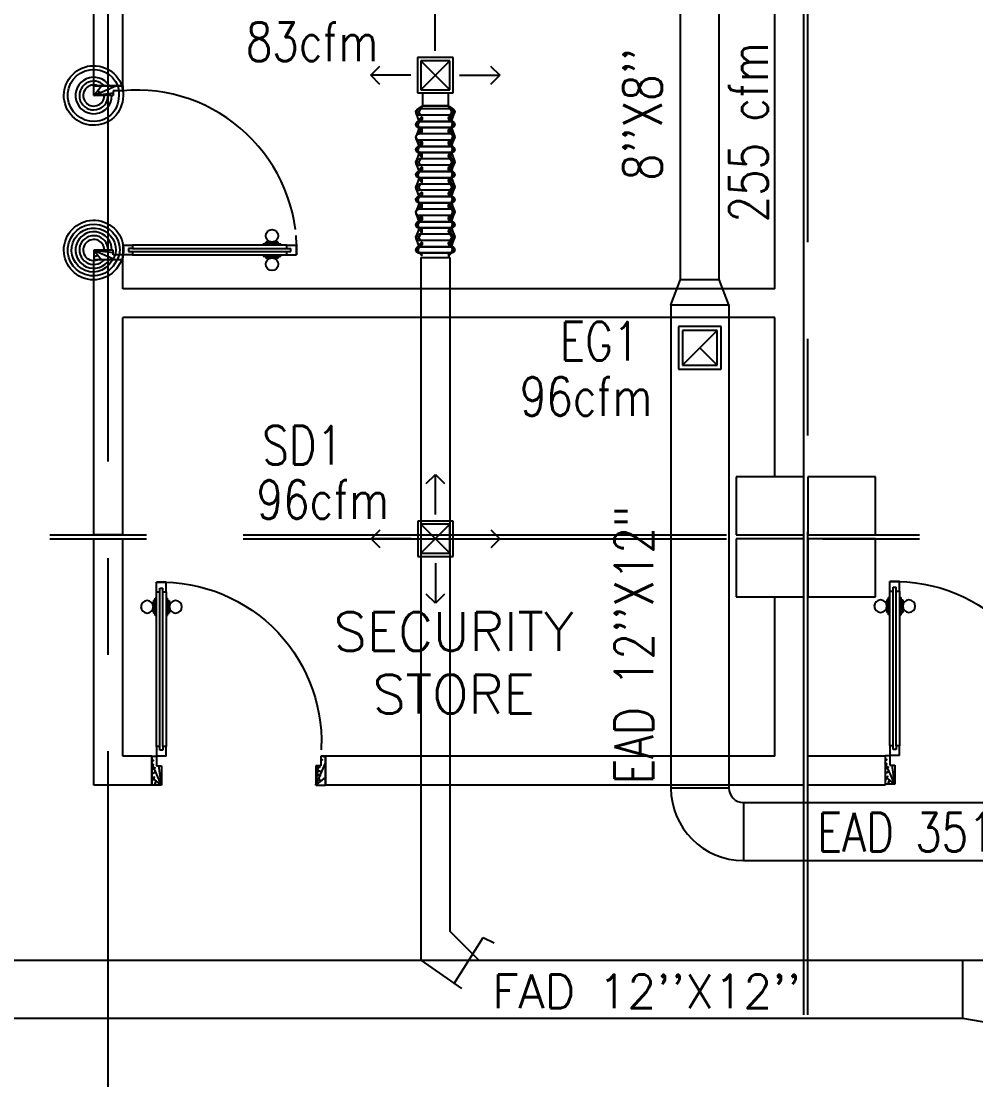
# Model space of a CAD drawing. Extents: x 417866230.2 to 417866327.8, y 43498045.5 to 43498135.4.
# Drawn here: x 417866270.15 to 417866275.09, y 43498087.9 to 43498093.38 of the extents above; entities that cross this region are included whole.
import ezdxf
from ezdxf.enums import TextEntityAlignment as Align

# ---------------------------------------------------------------- set-up
doc = ezdxf.new("R2010")
doc.units = 0
doc.header["$MEASUREMENT"] = 0
doc.linetypes.add('CENTERX2', pattern=[4, 2.5, -0.5, 0.5, -0.5])
doc.linetypes.add('HIDDEN', pattern=[0.375, 0.25, -0.125])
for name, color, linetype in [('AXES', 11, 'CENTERX2'), ('COL', 9, 'CONTINUOUS'), ('DOOR', 9, 'CONTINUOUS'), ('DUCT', 6, 'CONTINUOUS'), ('EXDUCT', 10, 'CONTINUOUS'), ('HAT', 12, 'CONTINUOUS'), ('M-AC-FLEX', 3, 'CONTINUOUS'), ('M-EGU.', 2, 'CONTINUOUS'), ('RM-NAME', 9, 'CONTINUOUS'), ('SCD', 2, 'CONTINUOUS'), ('WALL', 4, 'CONTINUOUS')]:
    doc.layers.add(name, color=color, linetype=linetype)
doc.styles.add('ROMANS', font='ROMANS.shx', dxfattribs={"width": 0.6})
pattern_1 = [(45, (0, 0), (-26.5165042945, 26.5165042945), [])]

# ---------------------------------------------------------------- blocks, each defined once
blk = doc.blocks.new('DOOR90')
at = {"layer": 'DOOR', "color": 7, "linetype": 'ByBlock'}
for p, q in [((-150, 0), (0, 0)), ((-150, 0), (-150, -25)), ((0, -50), (-113.7, 0)), ((0, -50), (-40.1, 0)), ((0, -50), (0, 0)), ((-1000, -25), (-1050, -25)), ((-1050, -75), (-1050, -25)), ((-1050, -25), (-1050, -75)), ((-1000, -42), (-1020, -42)), ((-1020, -42), (-1020, -58)), ((-1000, -25), (-1000, -42)), ((-877.6, -17.8), (-967.6, -17.8)), ((-967.6, -25), (-967.6, -17.8)), ((-955, -8.8), (-890.2, -8.8)), ((-955, -17.8), (-955, -8.8)), ((-955, -17.8), (-890.2, -17.8)), ((-890.2, -17.8), (-890.2, -8.8)), ((-877.6, -25), (-877.6, -17.8)), ((-200, -25), (-150, -25)), ((-200, -42), (-200, -25)), ((-180, -42), (-200, -42)), ((-180, -58), (-180, -42)), ((-150, -25), (-100, -25)), ((-150, -75), (-150, -25)), ((-100, -25), (-100, -50)), ((0, -50), (-100, -36.6)), ((-100, -50), (0, -50)), ((-1000, -75), (-1050, -75)), ((-1000, -58), (-1020, -58)), ((-1000, -58), (-1000, -75)), ((-967.6, -75), (-967.6, -82.2)), ((-877.6, -82.2), (-967.6, -82.2)), ((-955, -82.2), (-890.2, -82.2)), ((-955, -82.2), (-955, -91.2)), ((-955, -91.2), (-890.2, -91.2)), ((-890.2, -82.2), (-890.2, -91.2)), ((-877.6, -75), (-877.6, -82.2)), ((-200, -58), (-180, -58)), ((-200, -75), (-200, -58)), ((-150, -75), (-200, -75)), ((-150, -875), (-100, -875)), ((-150, -900), (-150, -875)), ((0, -850), (-113.7, -900)), ((-100, -875), (-100, -850)), ((0, -850), (-100, -863.4)), ((-100, -850), (0, -850)), ((0, -850), (-40.1, -900)), ((0, -850), (0, -900)), ((-150, -900), (0, -900)), ((0, -900), (-150, -900))]:
    blk.add_line(p, q, dxfattribs=at)
at = {"layer": 'DOOR', "linetype": 'ByBlock'}
for p, q in [((-200, -25), (-1000, -25)), ((-200, -42), (-1000, -42)), ((-200, -58), (-1000, -58)), ((-1000, -75), (-200, -75))]:
    blk.add_line(p, q, dxfattribs=at)
at = {"layer": 'DOOR', "color": 7, "linetype": 'ByBlock'}
for centre in [(-922.6, 23.5), (-922.6, -123.5)]:
    blk.add_circle(centre, 32.4, dxfattribs=at)
for centre, radius, start, end in [((0, -50), 154.4, 161.1053, 166.2858), ((0, -50), 94.4, 148.0182, 180), ((0, -50), 134.4, 158.1598, 169.28), ((0, -50), 114.4, 154.0838, 167.3774), ((0, -50), 74.4, 137.7764, 180), ((0, -50), 54.4, 113.2074, 180), ((0, -50), 34.4, 90, 180), ((0, -50), 14.4, 90, 180), ((0, -850), 134.4, 190.72, 201.8402), ((0, -850), 94.4, 180, 211.9818), ((0, -850), 74.4, 180, 222.2236), ((0, -850), 54.4, 180, 246.7926), ((0, -850), 34.4, 180, 270), ((0, -850), 14.4, 180, 270), ((0, -850), 154.4, 193.7142, 198.8947)]:
    blk.add_arc(centre, radius, start, end, dxfattribs=at)
at = {"layer": 'DOOR', "linetype": 'HIDDEN', "ltscale": 0.5}
blk.add_arc((-222.2, -50), 828.2, 178.2701, 275.003, dxfattribs=at)
blk = doc.blocks.new('RM1')
at = {"layer": 'RM-NAME', "style": 'ROMANS'}
for tag, p in [('ROOMNAME1', (0, 323.8)), ('ROOMNAME2', (0, 0))]:
    blk.add_attdef(tag, text='', height=200, dxfattribs=at).set_placement(p, align=Align.MIDDLE)

msp = doc.modelspace()

# ---------------------------------------------------------------- hatches: boundary and pattern name
at = {"layer": 'HAT'}
h = msp.add_hatch(dxfattribs=at)
h.set_pattern_fill('ANSI31', color=256, scale=300, style=0)
h.set_pattern_definition(pattern_1)
h.paths.add_polyline_path([(417866273.8469, 43498090.7221), (417866274.1969, 43498090.7221), (417866274.1969, 43498091.0221), (417866273.8469, 43498091.0221)])
h = msp.add_hatch(dxfattribs=at)
h.set_pattern_fill('ANSI31', color=256, scale=300, style=0)
h.set_pattern_definition([(44.999998, (417865890.451613, 43498052.19108), (-0.0265165056, 0.026516504), [])])
h.paths.add_polyline_path([(417866273.8469, 43498090.7221), (417866274.1969, 43498090.7221), (417866274.1969, 43498091.0221), (417866273.8469, 43498091.0221)])
h = msp.add_hatch(dxfattribs=at)
h.set_pattern_fill('ANSI31', color=256, scale=300, style=0)
h.set_pattern_definition(pattern_1)
h.paths.add_polyline_path([(417866274.2169, 43498090.7221), (417866274.5669, 43498090.7221), (417866274.5669, 43498091.0221), (417866274.2169, 43498091.0221)])
h = msp.add_hatch(dxfattribs=at)
h.set_pattern_fill('ANSI31', color=256, scale=300, style=0)
h.set_pattern_definition([(44.999998, (417865890.821613, 43498052.19108), (-0.0265165056, 0.026516504), [])])
h.paths.add_polyline_path([(417866274.2169, 43498090.7221), (417866274.5669, 43498090.7221), (417866274.5669, 43498091.0221), (417866274.2169, 43498091.0221)])
h = msp.add_hatch(dxfattribs=at)
h.set_pattern_fill('ANSI31', color=256, scale=300, style=0)
h.set_pattern_definition([(44.999998, (417865890.451613, 43498051.87108), (-0.0265165056, 0.026516504), [])])
h.paths.add_polyline_path([(417866273.8469, 43498090.4021), (417866274.1969, 43498090.4021), (417866274.1969, 43498090.7021), (417866273.8469, 43498090.7021)])
h = msp.add_hatch(dxfattribs=at)
h.set_pattern_fill('ANSI31', color=256, scale=300, style=0)
h.set_pattern_definition(pattern_1)
h.paths.add_polyline_path([(417866274.2169, 43498090.4021), (417866274.5669, 43498090.4021), (417866274.5669, 43498090.7021), (417866274.2169, 43498090.7021)])
h = msp.add_hatch(dxfattribs=at)
h.set_pattern_fill('ANSI31', color=256, scale=300, style=0)
h.set_pattern_definition([(44.999998, (417865890.821613, 43498051.87108), (-0.0265165056, 0.026516504), [])])
h.paths.add_polyline_path([(417866274.2169, 43498090.4021), (417866274.5669, 43498090.4021), (417866274.5669, 43498090.7021), (417866274.2169, 43498090.7021)])

# ---------------------------------------------------------------- linework, layer by layer
at = {"layer": 'AXES'}
for p, q in [((417866274.1969, 43498056.2378), (417866274.1969, 43498134.3745)), ((417866274.2169, 43498056.2378), (417866274.2169, 43498134.3745)), ((417866270.5969, 43498063.1021), (417866270.5969, 43498121.9221)), ((417866231.2954, 43498090.7221), (417866300.0369, 43498090.7221)), ((417866231.2954, 43498090.7021), (417866300.0369, 43498090.7021))]:
    msp.add_line(p, q, dxfattribs=at)
at = {"layer": 'COL'}
for p, q in [((417866273.8469, 43498091.0221), (417866273.8469, 43498090.7221)), ((417866274.1969, 43498091.0221), (417866273.8469, 43498091.0221)), ((417866274.1969, 43498090.7221), (417866274.1969, 43498091.0221)), ((417866274.2169, 43498091.0221), (417866274.2169, 43498090.7221)), ((417866274.5669, 43498091.0221), (417866274.2169, 43498091.0221)), ((417866274.5669, 43498090.7221), (417866274.5669, 43498091.0221)), ((417866273.8469, 43498090.7221), (417866274.1969, 43498090.7221)), ((417866273.8469, 43498090.7021), (417866273.8469, 43498090.4021)), ((417866274.1969, 43498090.7021), (417866273.8469, 43498090.7021)), ((417866274.1969, 43498090.4021), (417866274.1969, 43498090.7021)), ((417866274.2169, 43498090.7221), (417866274.5669, 43498090.7221)), ((417866274.2169, 43498090.7021), (417866274.2169, 43498090.4021)), ((417866274.5669, 43498090.7021), (417866274.2169, 43498090.7021)), ((417866274.5669, 43498090.4021), (417866274.5669, 43498090.7021)), ((417866273.8469, 43498090.4021), (417866274.1969, 43498090.4021)), ((417866274.2169, 43498090.4021), (417866274.5669, 43498090.4021))]:
    msp.add_line(p, q, dxfattribs=at)
at = {"layer": 'DUCT'}
for p, q in [((417866272.2143, 43498092.159), (417866272.2143, 43498088.5203)), ((417866272.2143, 43498092.159), (417866272.3643, 43498092.159)), ((417866272.3643, 43498092.159), (417866272.3643, 43498088.6703)), ((417866272.5143, 43498088.5203), (417866272.3643, 43498088.6703)), ((417866272.3874, 43498088.3991), (417866272.5376, 43498088.6384)), ((417866272.5376, 43498088.6384), (417866272.5376, 43498088.6384)), ((417866272.5376, 43498088.6384), (417866272.5941, 43498088.6097)), ((417866267.078, 43498088.5203), (417866284.5263, 43498088.5203)), ((417866272.2143, 43498088.5203), (417866272.4242, 43498088.3734)), ((417866275.018, 43498088.5203), (417866275.018, 43498088.2203)), ((417866264.138, 43498088.2203), (417866275.018, 43498088.2203)), ((417866275.018, 43498088.2203), (417866275.3069, 43498088.1703))]:
    msp.add_line(p, q, dxfattribs=at)
at = {"layer": 'EXDUCT', "linetype": 'Continuous'}
for p, q in [((417866273.5587, 43498092.044), (417866273.5587, 43498097.0091)), ((417866273.7587, 43498092.044), (417866273.7587, 43498097.0091)), ((417866273.5087, 43498091.9141), (417866273.5587, 43498092.044)), ((417866273.5587, 43498092.044), (417866273.7587, 43498092.044)), ((417866273.8087, 43498091.9141), (417866273.7587, 43498092.044)), ((417866273.5087, 43498091.9141), (417866273.8087, 43498091.9141)), ((417866273.5087, 43498091.9141), (417866273.5087, 43498089.4117)), ((417866273.8087, 43498091.9141), (417866273.8087, 43498089.4117)), ((417866273.8087, 43498089.4117), (417866273.5087, 43498089.4117)), ((417866273.8837, 43498089.3367), (417866273.8837, 43498089.0367)), ((417866273.8837, 43498089.3367), (417866289.8667, 43498089.3367)), ((417866273.8837, 43498089.0367), (417866290.0167, 43498089.0367))]:
    msp.add_line(p, q, dxfattribs=at)
for radius in [0.375, 0.075]:
    msp.add_arc((417866273.8837, 43498089.4117), radius, 180, 270, dxfattribs=at)
at = {"layer": 'M-AC-FLEX', "color": 11}
for p, q in [((417866272.3736, 43498092.9283), (417866272.2056, 43498092.9283)), ((417866272.3736, 43498092.9283), (417866272.2056, 43498092.9283)), ((417866272.3574, 43498092.9437), (417866272.2218, 43498092.9437)), ((417866272.3574, 43498092.9437), (417866272.2218, 43498092.9437)), ((417866272.3736, 43498092.8957), (417866272.2056, 43498092.8957)), ((417866272.3736, 43498092.8957), (417866272.2056, 43498092.8957)), ((417866272.2053, 43498092.8631), (417866272.3734, 43498092.8631)), ((417866272.2053, 43498092.8631), (417866272.3734, 43498092.8631)), ((417866272.2053, 43498092.8311), (417866272.3734, 43498092.8311)), ((417866272.2053, 43498092.8311), (417866272.3734, 43498092.8311)), ((417866272.3736, 43498092.8631), (417866272.2056, 43498092.8631)), ((417866272.3736, 43498092.8631), (417866272.2056, 43498092.8631)), ((417866272.3736, 43498092.8311), (417866272.2056, 43498092.8311)), ((417866272.3736, 43498092.8311), (417866272.2056, 43498092.8311)), ((417866272.3736, 43498092.7985), (417866272.2056, 43498092.7985)), ((417866272.3736, 43498092.7985), (417866272.2056, 43498092.7985)), ((417866272.3736, 43498092.7985), (417866272.2056, 43498092.7985)), ((417866272.3736, 43498092.7985), (417866272.2056, 43498092.7985)), ((417866272.3736, 43498092.7659), (417866272.2056, 43498092.7659)), ((417866272.3736, 43498092.7659), (417866272.2056, 43498092.7659)), ((417866272.3736, 43498092.7659), (417866272.2056, 43498092.7659)), ((417866272.3736, 43498092.7659), (417866272.2056, 43498092.7659)), ((417866272.2053, 43498092.7333), (417866272.3734, 43498092.7333)), ((417866272.2053, 43498092.7333), (417866272.3734, 43498092.7333)), ((417866272.2053, 43498092.7013), (417866272.3734, 43498092.7013)), ((417866272.2053, 43498092.7013), (417866272.3734, 43498092.7013)), ((417866272.3736, 43498092.7333), (417866272.2056, 43498092.7333)), ((417866272.3736, 43498092.7333), (417866272.2056, 43498092.7333)), ((417866272.3736, 43498092.7013), (417866272.2056, 43498092.7013)), ((417866272.3736, 43498092.7013), (417866272.2056, 43498092.7013)), ((417866272.3736, 43498092.6687), (417866272.2056, 43498092.6687)), ((417866272.3736, 43498092.6687), (417866272.2056, 43498092.6687)), ((417866272.2053, 43498092.6035), (417866272.3734, 43498092.6035)), ((417866272.2053, 43498092.6035), (417866272.3734, 43498092.6035)), ((417866272.2053, 43498092.6035), (417866272.3734, 43498092.6035)), ((417866272.2053, 43498092.6035), (417866272.3734, 43498092.6035)), ((417866272.3736, 43498092.6361), (417866272.2056, 43498092.6361)), ((417866272.3736, 43498092.6361), (417866272.2056, 43498092.6361)), ((417866272.3736, 43498092.6035), (417866272.2056, 43498092.6035)), ((417866272.3736, 43498092.6035), (417866272.2056, 43498092.6035)), ((417866272.3736, 43498092.6035), (417866272.2056, 43498092.6035)), ((417866272.3736, 43498092.6035), (417866272.2056, 43498092.6035)), ((417866272.2053, 43498092.5715), (417866272.3734, 43498092.5715)), ((417866272.2053, 43498092.5715), (417866272.3734, 43498092.5715)), ((417866272.2053, 43498092.5715), (417866272.3734, 43498092.5715)), ((417866272.2053, 43498092.5715), (417866272.3734, 43498092.5715)), ((417866272.3736, 43498092.5715), (417866272.2056, 43498092.5715)), ((417866272.3736, 43498092.5715), (417866272.2056, 43498092.5715)), ((417866272.3736, 43498092.5715), (417866272.2056, 43498092.5715)), ((417866272.3736, 43498092.5715), (417866272.2056, 43498092.5715)), ((417866272.3736, 43498092.5389), (417866272.2056, 43498092.5389)), ((417866272.3736, 43498092.5389), (417866272.2056, 43498092.5389)), ((417866272.3736, 43498092.5063), (417866272.2056, 43498092.5063)), ((417866272.3736, 43498092.5063), (417866272.2056, 43498092.5063)), ((417866272.2053, 43498092.4737), (417866272.3734, 43498092.4737)), ((417866272.2053, 43498092.4737), (417866272.3734, 43498092.4737)), ((417866272.2053, 43498092.4417), (417866272.3734, 43498092.4417)), ((417866272.2053, 43498092.4417), (417866272.3734, 43498092.4417)), ((417866272.3736, 43498092.4737), (417866272.2056, 43498092.4737)), ((417866272.3736, 43498092.4737), (417866272.2056, 43498092.4737)), ((417866272.3736, 43498092.4417), (417866272.2056, 43498092.4417)), ((417866272.3736, 43498092.4417), (417866272.2056, 43498092.4417)), ((417866272.3736, 43498092.4091), (417866272.2056, 43498092.4091)), ((417866272.3736, 43498092.4091), (417866272.2056, 43498092.4091)), ((417866272.3736, 43498092.4091), (417866272.2056, 43498092.4091)), ((417866272.3736, 43498092.4091), (417866272.2056, 43498092.4091)), ((417866272.3736, 43498092.3765), (417866272.2056, 43498092.3765)), ((417866272.3736, 43498092.3765), (417866272.2056, 43498092.3765)), ((417866272.3736, 43498092.3765), (417866272.2056, 43498092.3765)), ((417866272.3736, 43498092.3765), (417866272.2056, 43498092.3765)), ((417866272.2053, 43498092.344), (417866272.3734, 43498092.344)), ((417866272.2053, 43498092.344), (417866272.3734, 43498092.344)), ((417866272.3736, 43498092.344), (417866272.2056, 43498092.344)), ((417866272.3736, 43498092.344), (417866272.2056, 43498092.344)), ((417866272.2053, 43498092.3119), (417866272.3734, 43498092.3119)), ((417866272.2053, 43498092.3119), (417866272.3734, 43498092.3119)), ((417866272.3736, 43498092.3119), (417866272.2056, 43498092.3119)), ((417866272.3736, 43498092.3119), (417866272.2056, 43498092.3119)), ((417866272.3736, 43498092.2794), (417866272.2056, 43498092.2794)), ((417866272.3736, 43498092.2794), (417866272.2056, 43498092.2794)), ((417866272.2053, 43498092.2142), (417866272.3734, 43498092.2142)), ((417866272.2053, 43498092.2142), (417866272.3734, 43498092.2142)), ((417866272.3736, 43498092.2468), (417866272.2056, 43498092.2468)), ((417866272.3736, 43498092.2468), (417866272.2056, 43498092.2468)), ((417866272.3736, 43498092.2142), (417866272.2056, 43498092.2142)), ((417866272.3736, 43498092.2142), (417866272.2056, 43498092.2142)), ((417866272.2053, 43498092.1822), (417866272.3734, 43498092.1822)), ((417866272.2053, 43498092.1822), (417866272.3734, 43498092.1822)), ((417866272.3736, 43498092.1822), (417866272.2056, 43498092.1822)), ((417866272.3736, 43498092.1822), (417866272.2056, 43498092.1822))]:
    msp.add_line(p, q, dxfattribs=at)
at = {"layer": 'M-AC-FLEX'}
for points in [[(417866272.2218, 43498092.9437, -0.399808), (417866272.2056, 43498092.9283, 1), (417866272.2056, 43498092.8957)], [(417866272.214, 43498092.9306, -0.136926), (417866272.2056, 43498092.9283, 1), (417866272.2056, 43498092.8957)], [(417866272.2056, 43498092.8631, 1), (417866272.2056, 43498092.8957, -1), (417866272.2056, 43498092.9283)], [(417866272.214, 43498092.8933, 0.136926), (417866272.2056, 43498092.8957, -1), (417866272.2056, 43498092.9283)], [(417866272.3736, 43498092.8631, -1), (417866272.3736, 43498092.8957, 1), (417866272.3736, 43498092.9283)], [(417866272.3736, 43498092.9283, -0.399808), (417866272.3574, 43498092.9437, -0.399808)], [(417866272.3574, 43498092.9437, 0.399808), (417866272.3736, 43498092.9283, -1), (417866272.3736, 43498092.8957)], [(417866272.3652, 43498092.9306, 0.136926), (417866272.3736, 43498092.9283, -1), (417866272.3736, 43498092.8957)], [(417866272.3652, 43498092.8933, -0.136926), (417866272.3736, 43498092.8957, 1), (417866272.3736, 43498092.9283)], [(417866272.3736, 43498092.9283, -1), (417866272.3736, 43498092.8957)], [(417866272.3736, 43498092.8957, 1), (417866272.3736, 43498092.9283)], [(417866272.3736, 43498092.8957, 1), (417866272.3736, 43498092.9283)], [(417866272.3736, 43498092.9283, -1), (417866272.3736, 43498092.8957)], [(417866272.3736, 43498092.8957, 1), (417866272.3736, 43498092.8631)], [(417866272.2056, 43498092.8631, 0.999838), (417866272.205, 43498092.8311)], [(417866272.2056, 43498092.8311, -0.999838), (417866272.205, 43498092.8631)], [(417866272.2056, 43498092.8311, -0.999838), (417866272.205, 43498092.8631)], [(417866272.2056, 43498092.8631, 0.999838), (417866272.205, 43498092.8311)], [(417866272.2056, 43498092.8311, -1), (417866272.2056, 43498092.7985, 1), (417866272.2056, 43498092.7659)], [(417866272.2202, 43498092.8219, -0.554927), (417866272.2056, 43498092.7985, 1), (417866272.2056, 43498092.7659)], [(417866272.2053, 43498092.8631, 0.008922), (417866272.2047, 43498092.8631)], [(417866272.2056, 43498092.8631, -0.00451), (417866272.2053, 43498092.8631, 0.008922), (417866272.2047, 43498092.8631)], [(417866272.2056, 43498092.8311, 0.00451), (417866272.2053, 43498092.8311, -0.008922), (417866272.2047, 43498092.8311)], [(417866272.2053, 43498092.8311, -0.008922), (417866272.2047, 43498092.8311)], [(417866272.205, 43498092.8631, -0.004461), (417866272.2053, 43498092.8631)], [(417866272.205, 43498092.8631, -0.004461), (417866272.2053, 43498092.8631)], [(417866272.205, 43498092.8311, 0.004461), (417866272.2053, 43498092.8311)], [(417866272.205, 43498092.8311, 0.004461), (417866272.2053, 43498092.8311)], [(417866272.3736, 43498092.7985, -1), (417866272.3736, 43498092.8311)], [(417866272.3736, 43498092.8311, 1), (417866272.3736, 43498092.7985, -1), (417866272.3736, 43498092.7659)], [(417866272.3736, 43498092.7985, -0.554927), (417866272.359, 43498092.8219, -0.554927)], [(417866272.359, 43498092.8219, 0.554927), (417866272.3736, 43498092.7985, -1), (417866272.3736, 43498092.7659)], [(417866272.3731, 43498092.8631, 0.00451), (417866272.3734, 43498092.8631, -1.018005), (417866272.3734, 43498092.8311)], [(417866272.3731, 43498092.8311, -0.00451), (417866272.3734, 43498092.8311, 1.018005), (417866272.3734, 43498092.8631)], [(417866272.2202, 43498092.7424, 0.554927), (417866272.2056, 43498092.7659, -1), (417866272.2056, 43498092.7985)], [(417866272.2056, 43498092.7333, 1), (417866272.2056, 43498092.7659, -1), (417866272.2056, 43498092.7985)], [(417866272.359, 43498092.7424, -0.554927), (417866272.3736, 43498092.7659, 1), (417866272.3736, 43498092.7985)], [(417866272.3736, 43498092.7333, -1), (417866272.3736, 43498092.7659, 1), (417866272.3736, 43498092.7985)], [(417866272.3736, 43498092.7659, 0.554927), (417866272.359, 43498092.7424, 0.554927)], [(417866272.3736, 43498092.7659, 1), (417866272.3736, 43498092.7333)], [(417866272.3736, 43498092.7659, 1), (417866272.3736, 43498092.7985)], [(417866272.3736, 43498092.7985, -1), (417866272.3736, 43498092.7659)], [(417866272.3736, 43498092.7985, -1), (417866272.3736, 43498092.7659)], [(417866272.3736, 43498092.7659, 1), (417866272.3736, 43498092.7985)], [(417866272.2056, 43498092.7013, -0.999838), (417866272.205, 43498092.7333)], [(417866272.2056, 43498092.7333, 0.999838), (417866272.205, 43498092.7013)], [(417866272.2056, 43498092.7333, 0.999838), (417866272.205, 43498092.7013)], [(417866272.2056, 43498092.7013, -0.999838), (417866272.205, 43498092.7333)], [(417866272.2056, 43498092.7013, -1), (417866272.2056, 43498092.6687, 1), (417866272.2056, 43498092.6361)], [(417866272.2056, 43498092.7333, -0.00451), (417866272.2053, 43498092.7333, 0.008922), (417866272.2047, 43498092.7333)], [(417866272.2053, 43498092.7333, 0.008922), (417866272.2047, 43498092.7333)], [(417866272.2053, 43498092.7013, -0.008922), (417866272.2047, 43498092.7013)], [(417866272.2056, 43498092.7013, 0.00451), (417866272.2053, 43498092.7013, -0.008922), (417866272.2047, 43498092.7013)], [(417866272.205, 43498092.7333, -0.004461), (417866272.2053, 43498092.7333)], [(417866272.205, 43498092.7333, -0.004461), (417866272.2053, 43498092.7333)], [(417866272.205, 43498092.7013, 0.004461), (417866272.2053, 43498092.7013)], [(417866272.205, 43498092.7013, 0.004461), (417866272.2053, 43498092.7013)], [(417866272.3736, 43498092.6687, -1), (417866272.3736, 43498092.7013)], [(417866272.3736, 43498092.7013, 1), (417866272.3736, 43498092.6687, -1), (417866272.3736, 43498092.6361)], [(417866272.3731, 43498092.7013, -0.00451), (417866272.3734, 43498092.7013, 1.018005), (417866272.3734, 43498092.7333)], [(417866272.3731, 43498092.7333, 0.00451), (417866272.3734, 43498092.7333, -1.018005), (417866272.3734, 43498092.7013)], [(417866272.214, 43498092.6711, -0.136926), (417866272.2056, 43498092.6687, 1), (417866272.2056, 43498092.6361)], [(417866272.214, 43498092.6338, 0.136926), (417866272.2056, 43498092.6361, -1), (417866272.2056, 43498092.6687)], [(417866272.2056, 43498092.6035, 1), (417866272.2056, 43498092.6361, -1), (417866272.2056, 43498092.6687)], [(417866272.3736, 43498092.6035, -1), (417866272.3736, 43498092.6361, 1), (417866272.3736, 43498092.6687)], [(417866272.3652, 43498092.6711, 0.136926), (417866272.3736, 43498092.6687, -1), (417866272.3736, 43498092.6361)], [(417866272.3652, 43498092.6338, -0.136926), (417866272.3736, 43498092.6361, 1), (417866272.3736, 43498092.6687)], [(417866272.3736, 43498092.6361, 1), (417866272.3736, 43498092.6687)], [(417866272.3736, 43498092.6687, -1), (417866272.3736, 43498092.6361)], [(417866272.3736, 43498092.6687, -1), (417866272.3736, 43498092.6361)], [(417866272.3736, 43498092.6361, 1), (417866272.3736, 43498092.6687)], [(417866272.2056, 43498092.5715, -0.999838), (417866272.205, 43498092.6035)], [(417866272.2056, 43498092.6035, 0.999838), (417866272.205, 43498092.5715)], [(417866272.2056, 43498092.6035, 0.999838), (417866272.205, 43498092.5715)], [(417866272.2056, 43498092.5715, -0.999838), (417866272.205, 43498092.6035)], [(417866272.2056, 43498092.6035, 0.999838), (417866272.205, 43498092.5715)], [(417866272.2056, 43498092.5715, -0.999838), (417866272.205, 43498092.6035)], [(417866272.2056, 43498092.5715, -0.999838), (417866272.205, 43498092.6035)], [(417866272.2056, 43498092.6035, 0.999838), (417866272.205, 43498092.5715)], [(417866272.2056, 43498092.6035, -0.00451), (417866272.2053, 43498092.6035, 0.008922), (417866272.2047, 43498092.6035)], [(417866272.2053, 43498092.6035, 0.008922), (417866272.2047, 43498092.6035)], [(417866272.2053, 43498092.6035, 0.008922), (417866272.2047, 43498092.6035)], [(417866272.2056, 43498092.6035, -0.00451), (417866272.2053, 43498092.6035, 0.008922), (417866272.2047, 43498092.6035)], [(417866272.205, 43498092.6035, -0.004461), (417866272.2053, 43498092.6035)], [(417866272.205, 43498092.6035, -0.004461), (417866272.2053, 43498092.6035)], [(417866272.205, 43498092.6035, -0.004461), (417866272.2053, 43498092.6035)], [(417866272.205, 43498092.6035, -0.004461), (417866272.2053, 43498092.6035)], [(417866272.2056, 43498092.6035, 0.548762), (417866272.2203, 43498092.6267, 0.548762)], [(417866272.3736, 43498092.6361, 1), (417866272.3736, 43498092.6035)], [(417866272.3589, 43498092.6267, 0.548762), (417866272.3736, 43498092.6035)], [(417866272.3736, 43498092.6035, -0.548762), (417866272.3589, 43498092.6267, -0.548762)], [(417866272.3731, 43498092.5715, -0.00451), (417866272.3734, 43498092.5715, 1.018005), (417866272.3734, 43498092.6035)], [(417866272.3731, 43498092.6035, 0.00451), (417866272.3734, 43498092.6035, -1.018005), (417866272.3734, 43498092.5715)], [(417866272.3731, 43498092.6035, 0.00451), (417866272.3734, 43498092.6035, -1.018005), (417866272.3734, 43498092.5715)], [(417866272.3731, 43498092.5715, -0.00451), (417866272.3734, 43498092.5715, 1.018005), (417866272.3734, 43498092.6035)], [(417866272.2056, 43498092.5715, -1), (417866272.2056, 43498092.5389, 1), (417866272.2056, 43498092.5063)], [(417866272.214, 43498092.5413, -0.136926), (417866272.2056, 43498092.5389, 1), (417866272.2056, 43498092.5063)], [(417866272.2056, 43498092.4737, 1), (417866272.2056, 43498092.5063, -1), (417866272.2056, 43498092.5389)], [(417866272.214, 43498092.504, 0.136926), (417866272.2056, 43498092.5063, -1), (417866272.2056, 43498092.5389)], [(417866272.2053, 43498092.5715, -0.008922), (417866272.2047, 43498092.5715)], [(417866272.2056, 43498092.5715, 0.00451), (417866272.2053, 43498092.5715, -0.008922), (417866272.2047, 43498092.5715)], [(417866272.2056, 43498092.5715, 0.00451), (417866272.2053, 43498092.5715, -0.008922), (417866272.2047, 43498092.5715)], [(417866272.2053, 43498092.5715, -0.008922), (417866272.2047, 43498092.5715)], [(417866272.205, 43498092.5715, 0.004461), (417866272.2053, 43498092.5715)], [(417866272.205, 43498092.5715, 0.004461), (417866272.2053, 43498092.5715)], [(417866272.205, 43498092.5715, 0.004461), (417866272.2053, 43498092.5715)], [(417866272.205, 43498092.5715, 0.004461), (417866272.2053, 43498092.5715)], [(417866272.2056, 43498092.5715, -0.548762), (417866272.2203, 43498092.5483, -0.548762)], [(417866272.3736, 43498092.5389, -1), (417866272.3736, 43498092.5715)], [(417866272.3736, 43498092.5715, 1), (417866272.3736, 43498092.5389, -1), (417866272.3736, 43498092.5063)], [(417866272.3589, 43498092.5483, -0.548762), (417866272.3736, 43498092.5715)], [(417866272.3736, 43498092.5715, 0.548762), (417866272.3589, 43498092.5483, 0.548762)], [(417866272.3736, 43498092.4737, -1), (417866272.3736, 43498092.5063, 1), (417866272.3736, 43498092.5389)], [(417866272.3652, 43498092.5413, 0.136926), (417866272.3736, 43498092.5389, -1), (417866272.3736, 43498092.5063)], [(417866272.3652, 43498092.504, -0.136926), (417866272.3736, 43498092.5063, 1), (417866272.3736, 43498092.5389)], [(417866272.3736, 43498092.5389, -1), (417866272.3736, 43498092.5063)], [(417866272.3736, 43498092.5063, 1), (417866272.3736, 43498092.5389)], [(417866272.3736, 43498092.5063, 1), (417866272.3736, 43498092.5389)], [(417866272.3736, 43498092.5389, -1), (417866272.3736, 43498092.5063)], [(417866272.3736, 43498092.5063, 1), (417866272.3736, 43498092.4737)], [(417866272.2056, 43498092.4737, 0.999838), (417866272.205, 43498092.4417)], [(417866272.2056, 43498092.4417, -0.999838), (417866272.205, 43498092.4737)], [(417866272.2056, 43498092.4417, -0.999838), (417866272.205, 43498092.4737)], [(417866272.2056, 43498092.4737, 0.999838), (417866272.205, 43498092.4417)], [(417866272.2056, 43498092.4417, -1), (417866272.2056, 43498092.4091, 1), (417866272.2056, 43498092.3765)], [(417866272.2202, 43498092.4326, -0.554927), (417866272.2056, 43498092.4091, 1), (417866272.2056, 43498092.3765)], [(417866272.2053, 43498092.4737, 0.008922), (417866272.2047, 43498092.4737)], [(417866272.2056, 43498092.4737, -0.00451), (417866272.2053, 43498092.4737, 0.008922), (417866272.2047, 43498092.4737)], [(417866272.2056, 43498092.4417, 0.00451), (417866272.2053, 43498092.4417, -0.008922), (417866272.2047, 43498092.4417)], [(417866272.2053, 43498092.4417, -0.008922), (417866272.2047, 43498092.4417)], [(417866272.205, 43498092.4737, -0.004461), (417866272.2053, 43498092.4737)], [(417866272.205, 43498092.4737, -0.004461), (417866272.2053, 43498092.4737)], [(417866272.205, 43498092.4417, 0.004461), (417866272.2053, 43498092.4417)], [(417866272.205, 43498092.4417, 0.004461), (417866272.2053, 43498092.4417)], [(417866272.3736, 43498092.4091, -1), (417866272.3736, 43498092.4417)], [(417866272.3736, 43498092.4417, 1), (417866272.3736, 43498092.4091, -1), (417866272.3736, 43498092.3765)], [(417866272.3736, 43498092.4091, -0.554927), (417866272.359, 43498092.4326, -0.554927)], [(417866272.359, 43498092.4326, 0.554927), (417866272.3736, 43498092.4091, -1), (417866272.3736, 43498092.3765)], [(417866272.3731, 43498092.4737, 0.00451), (417866272.3734, 43498092.4737, -1.018005), (417866272.3734, 43498092.4417)], [(417866272.3731, 43498092.4417, -0.00451), (417866272.3734, 43498092.4417, 1.018005), (417866272.3734, 43498092.4737)], [(417866272.2056, 43498092.344, 1), (417866272.2056, 43498092.3765, -1), (417866272.2056, 43498092.4091)], [(417866272.2202, 43498092.3531, 0.554927), (417866272.2056, 43498092.3765, -1), (417866272.2056, 43498092.4091)], [(417866272.3736, 43498092.344, -1), (417866272.3736, 43498092.3765, 1), (417866272.3736, 43498092.4091)], [(417866272.359, 43498092.3531, -0.554927), (417866272.3736, 43498092.3765, 1), (417866272.3736, 43498092.4091)], [(417866272.3736, 43498092.3765, 1), (417866272.3736, 43498092.344)], [(417866272.3736, 43498092.3765, 0.554927), (417866272.359, 43498092.3531, 0.554927)], [(417866272.3736, 43498092.4091, -1), (417866272.3736, 43498092.3765)], [(417866272.3736, 43498092.3765, 1), (417866272.3736, 43498092.4091)], [(417866272.3736, 43498092.3765, 1), (417866272.3736, 43498092.4091)], [(417866272.3736, 43498092.4091, -1), (417866272.3736, 43498092.3765)], [(417866272.2056, 43498092.3119, -0.999838), (417866272.205, 43498092.344)], [(417866272.2056, 43498092.344, 0.999838), (417866272.205, 43498092.3119)], [(417866272.2056, 43498092.344, 0.999838), (417866272.205, 43498092.3119)], [(417866272.2056, 43498092.3119, -0.999838), (417866272.205, 43498092.344)], [(417866272.2056, 43498092.344, -0.00451), (417866272.2053, 43498092.344, 0.008922), (417866272.2047, 43498092.344)], [(417866272.2053, 43498092.344, 0.008922), (417866272.2047, 43498092.344)], [(417866272.205, 43498092.344, -0.004461), (417866272.2053, 43498092.344)], [(417866272.205, 43498092.344, -0.004461), (417866272.2053, 43498092.344)], [(417866272.3731, 43498092.3119, -0.00451), (417866272.3734, 43498092.3119, 1.018005), (417866272.3734, 43498092.344)], [(417866272.3731, 43498092.344, 0.00451), (417866272.3734, 43498092.344, -1.018005), (417866272.3734, 43498092.3119)], [(417866272.2056, 43498092.3119, -1), (417866272.2056, 43498092.2794, 1), (417866272.2056, 43498092.2468)], [(417866272.214, 43498092.2817, -0.136926), (417866272.2056, 43498092.2794, 1), (417866272.2056, 43498092.2468)], [(417866272.214, 43498092.2444, 0.136926), (417866272.2056, 43498092.2468, -1), (417866272.2056, 43498092.2794)], [(417866272.2056, 43498092.2142, 1), (417866272.2056, 43498092.2468, -1), (417866272.2056, 43498092.2794)], [(417866272.2053, 43498092.3119, -0.008922), (417866272.2047, 43498092.3119)], [(417866272.2056, 43498092.3119, 0.00451), (417866272.2053, 43498092.3119, -0.008922), (417866272.2047, 43498092.3119)], [(417866272.205, 43498092.3119, 0.004461), (417866272.2053, 43498092.3119)], [(417866272.205, 43498092.3119, 0.004461), (417866272.2053, 43498092.3119)], [(417866272.3736, 43498092.2794, -1), (417866272.3736, 43498092.3119)], [(417866272.3736, 43498092.3119, 1), (417866272.3736, 43498092.2794, -1), (417866272.3736, 43498092.2468)], [(417866272.3736, 43498092.2142, -1), (417866272.3736, 43498092.2468, 1), (417866272.3736, 43498092.2794)], [(417866272.3652, 43498092.2817, 0.136926), (417866272.3736, 43498092.2794, -1), (417866272.3736, 43498092.2468)], [(417866272.3652, 43498092.2444, -0.136926), (417866272.3736, 43498092.2468, 1), (417866272.3736, 43498092.2794)], [(417866272.3736, 43498092.2468, 1), (417866272.3736, 43498092.2794)], [(417866272.3736, 43498092.2794, -1), (417866272.3736, 43498092.2468)], [(417866272.3736, 43498092.2794, -1), (417866272.3736, 43498092.2468)], [(417866272.3736, 43498092.2468, 1), (417866272.3736, 43498092.2794)], [(417866272.2056, 43498092.2142, 0.999838), (417866272.205, 43498092.1822)], [(417866272.2056, 43498092.1822, -0.999838), (417866272.205, 43498092.2142)], [(417866272.2056, 43498092.1822, -0.999838), (417866272.205, 43498092.2142)], [(417866272.2056, 43498092.2142, 0.999838), (417866272.205, 43498092.1822)], [(417866272.2053, 43498092.2142, 0.008922), (417866272.2047, 43498092.2142)], [(417866272.2056, 43498092.2142, -0.00451), (417866272.2053, 43498092.2142, 0.008922), (417866272.2047, 43498092.2142)], [(417866272.205, 43498092.2142, -0.004461), (417866272.2053, 43498092.2142)], [(417866272.205, 43498092.2142, -0.004461), (417866272.2053, 43498092.2142)], [(417866272.3736, 43498092.2468, 1), (417866272.3736, 43498092.2142)], [(417866272.3731, 43498092.2142, 0.00451), (417866272.3734, 43498092.2142, -1.018005), (417866272.3734, 43498092.1822)], [(417866272.3731, 43498092.1822, -0.00451), (417866272.3734, 43498092.1822, 1.018005), (417866272.3734, 43498092.2142)], [(417866272.2056, 43498092.1822, 0.00451), (417866272.2053, 43498092.1822, -0.008922), (417866272.2047, 43498092.1822)], [(417866272.2053, 43498092.1822, -0.008922), (417866272.2047, 43498092.1822)], [(417866272.205, 43498092.1822, 0.004461), (417866272.2053, 43498092.1822)], [(417866272.205, 43498092.1822, 0.004461), (417866272.2053, 43498092.1822)], [(417866272.2056, 43498092.1822, -0.548762), (417866272.2203, 43498092.159, -0.548762)], [(417866272.3589, 43498092.159, -0.548762), (417866272.3736, 43498092.1822)], [(417866272.3736, 43498092.1822, 0.548762), (417866272.3589, 43498092.159, 0.548762)]]:
    msp.add_lwpolyline(points, format="xyb", dxfattribs=at)
at = {"layer": 'M-EGU.'}
for p, q in [((417866272.2893, 43498093.228), (417866272.2893, 43498093.4354)), ((417866272.1976, 43498093.1937), (417866272.1976, 43498093.0104)), ((417866272.381, 43498093.1937), (417866272.1976, 43498093.1937)), ((417866272.381, 43498093.0104), (417866272.381, 43498093.1937)), ((417866271.956, 43498093.1021), (417866272.0031, 43498093.1492)), ((417866272.5755, 43498093.1492), (417866272.6226, 43498093.1021)), ((417866272.1634, 43498093.1021), (417866271.956, 43498093.1021)), ((417866272.0031, 43498093.0549), (417866271.956, 43498093.1021)), ((417866272.4152, 43498093.1021), (417866272.6226, 43498093.1021)), ((417866272.6226, 43498093.1021), (417866272.5755, 43498093.0549)), ((417866272.1976, 43498093.0104), (417866272.381, 43498093.0104)), ((417866272.2226, 43498093.0104), (417866272.2226, 43498092.9437)), ((417866272.356, 43498093.0104), (417866272.356, 43498092.9437)), ((417866272.2226, 43498092.9437), (417866272.356, 43498092.9437)), ((417866273.7484, 43498091.7806), (417866273.5684, 43498091.7806)), ((417866273.5684, 43498091.7806), (417866273.5684, 43498091.6006)), ((417866273.7484, 43498091.6006), (417866273.7484, 43498091.7806)), ((417866273.5684, 43498091.6006), (417866273.7484, 43498091.6006)), ((417866272.2429, 43498090.9883), (417866272.29, 43498091.0354)), ((417866272.29, 43498090.828), (417866272.29, 43498091.0354)), ((417866272.29, 43498091.0354), (417866272.3372, 43498090.9883)), ((417866272.3817, 43498090.7937), (417866272.1984, 43498090.7937)), ((417866272.1984, 43498090.7937), (417866272.1984, 43498090.6104)), ((417866272.3817, 43498090.6104), (417866272.3817, 43498090.7937)), ((417866271.9567, 43498090.7021), (417866272.0039, 43498090.7492)), ((417866272.5762, 43498090.7492), (417866272.6234, 43498090.7021)), ((417866272.1642, 43498090.7021), (417866271.9567, 43498090.7021)), ((417866272.0039, 43498090.6549), (417866271.9567, 43498090.7021)), ((417866272.4159, 43498090.7021), (417866272.6234, 43498090.7021)), ((417866272.6234, 43498090.7021), (417866272.5762, 43498090.6549)), ((417866272.1984, 43498090.6104), (417866272.3817, 43498090.6104)), ((417866272.29, 43498090.5762), (417866272.29, 43498090.3688)), ((417866272.29, 43498090.3688), (417866272.2429, 43498090.4159)), ((417866272.3372, 43498090.4159), (417866272.29, 43498090.3688))]:
    msp.add_line(p, q, dxfattribs=at)
at = {"layer": 'M-EGU.', "linetype": 'HIDDEN'}
for p, q in [((417866272.2143, 43498093.1771), (417866272.2143, 43498093.0271)), ((417866272.2143, 43498093.0271), (417866272.3643, 43498093.1771)), ((417866272.2143, 43498093.1771), (417866272.3643, 43498093.0271)), ((417866272.3643, 43498093.1771), (417866272.2143, 43498093.1771)), ((417866272.3643, 43498093.0271), (417866272.3643, 43498093.1771)), ((417866272.2143, 43498093.0271), (417866272.3643, 43498093.0271)), ((417866273.7684, 43498091.8006), (417866273.5484, 43498091.8006)), ((417866273.5484, 43498091.8006), (417866273.5484, 43498091.5806)), ((417866273.5684, 43498091.6006), (417866273.7484, 43498091.7806)), ((417866273.7684, 43498091.5806), (417866273.7684, 43498091.8006)), ((417866273.5484, 43498091.5806), (417866273.7684, 43498091.5806)), ((417866272.365, 43498090.7771), (417866272.215, 43498090.7771)), ((417866272.215, 43498090.7771), (417866272.365, 43498090.6271)), ((417866272.215, 43498090.6271), (417866272.365, 43498090.7771)), ((417866272.215, 43498090.7771), (417866272.215, 43498090.6271)), ((417866272.365, 43498090.6271), (417866272.365, 43498090.7771)), ((417866272.215, 43498090.6271), (417866272.365, 43498090.6271))]:
    msp.add_line(p, q, dxfattribs=at)
at = {"layer": 'M-EGU.', "color": 2}
msp.add_line((417866273.7484, 43498091.6006), (417866273.6584, 43498091.6906), dxfattribs=at)
at = {"layer": 'WALL'}
for p, q in [((417866270.5219, 43498093.0471), (417866270.5219, 43498094.5471)), ((417866270.6719, 43498093.0471), (417866270.6719, 43498094.2471)), ((417866274.0469, 43498091.9971), (417866274.0469, 43498094.0221)), ((417866274.1969, 43498091.0221), (417866274.1969, 43498094.0221)), ((417866270.6719, 43498093.0471), (417866270.5219, 43498093.0471)), ((417866270.5219, 43498090.7221), (417866270.5219, 43498092.1471)), ((417866270.6719, 43498092.1471), (417866270.5219, 43498092.1471)), ((417866270.6719, 43498091.9971), (417866270.6719, 43498092.1471)), ((417866274.0469, 43498091.9971), (417866270.6719, 43498091.9971)), ((417866274.0469, 43498091.8471), (417866270.6719, 43498091.8471)), ((417866270.6719, 43498090.7221), (417866270.6719, 43498091.8471)), ((417866274.0469, 43498091.0221), (417866274.0469, 43498091.8471)), ((417866270.6719, 43498090.7221), (417866270.5219, 43498090.7221)), ((417866270.5219, 43498090.7021), (417866270.6719, 43498090.7021)), ((417866270.5219, 43498089.4271), (417866270.5219, 43498090.7021)), ((417866270.6719, 43498089.5771), (417866270.6719, 43498090.7021)), ((417866274.0469, 43498089.5771), (417866274.0469, 43498090.4021)), ((417866274.1969, 43498089.4271), (417866274.1969, 43498090.4021)), ((417866270.8219, 43498089.5771), (417866270.6719, 43498089.5771)), ((417866270.8219, 43498089.4271), (417866270.8219, 43498089.5771)), ((417866274.0469, 43498089.5771), (417866271.7219, 43498089.5771)), ((417866271.7219, 43498089.4271), (417866271.7219, 43498089.5771)), ((417866274.2169, 43498089.4271), (417866274.2169, 43498089.5771)), ((417866274.6169, 43498089.5771), (417866274.2169, 43498089.5771)), ((417866274.6169, 43498089.5771), (417866274.6169, 43498089.4271)), ((417866270.8219, 43498089.4271), (417866270.5219, 43498089.4271)), ((417866274.1969, 43498089.4271), (417866271.7219, 43498089.4271)), ((417866274.6169, 43498089.4271), (417866274.2169, 43498089.4271))]:
    msp.add_line(p, q, dxfattribs=at)

# ---------------------------------------------------------------- block references
at = {"layer": 'DOOR', "yscale": 0.0009999999892897904, "zscale": 0.001}
for p, xscale, rotation in [((417866270.5219, 43498092.1471), 0.001000000047497451, 180), ((417866270.8219, 43498089.4271), -0.0009999999892897904, 90), ((417866274.6169, 43498089.431), -0.0009999999892897904, 90)]:
    msp.add_blockref('DOOR90', p, dxfattribs=dict(at, xscale=xscale, rotation=rotation))
at = {"layer": 'HAT'}
ref = msp.add_blockref('RM1', (417866272.3845, 43498089.8981), dxfattribs=dict(at, xscale=0.001000000047497451, yscale=0.0009999999892897904, zscale=0.001))
ref.add_attrib('ROOMNAME2', 'STORE', dxfattribs={"layer": 'RM-NAME', "height": 0.2, "style": 'ROMANS'}).set_placement((417866272.3845, 43498089.8981), align=Align.MIDDLE)
ref.add_attrib('ROOMNAME1', 'SECURITY', dxfattribs={"layer": 'RM-NAME', "height": 0.2, "style": 'ROMANS'}).set_placement((417866272.3845, 43498090.2219), align=Align.MIDDLE)

# ---------------------------------------------------------------- texts
at = {"layer": 'SCD', "style": 'ROMANS', "width": 0.8}
for s, p in [('83cfm', (417866271.3089, 43498093.1758)), ('EG1', (417866272.9339, 43498091.6254)), ('96cfm', (417866272.7268, 43498091.3394)), ('SD1', (417866271.3938, 43498091.0864)), ('96cfm', (417866271.3645, 43498090.8052)), ('EAD 351 cfm', (417866274.265, 43498089.083))]:
    msp.add_text(s, height=0.2, dxfattribs=at).set_placement(p)
for s, p in [("8''X8''", (417866273.4622, 43498092.5575)), ('255 cfm', (417866274.0105, 43498092.34)), ('EAD 12\'\'X12"', (417866273.4169, 43498089.4325))]:
    msp.add_text(s, height=0.2, rotation=90, dxfattribs=at).set_placement(p)
at = {"layer": 'SCD', "style": 'ROMANS'}
msp.add_text("FAD 12''X12''", height=0.175, dxfattribs=at).set_placement((417866272.5851, 43498088.2713))

doc.saveas('drawing.dxf')
